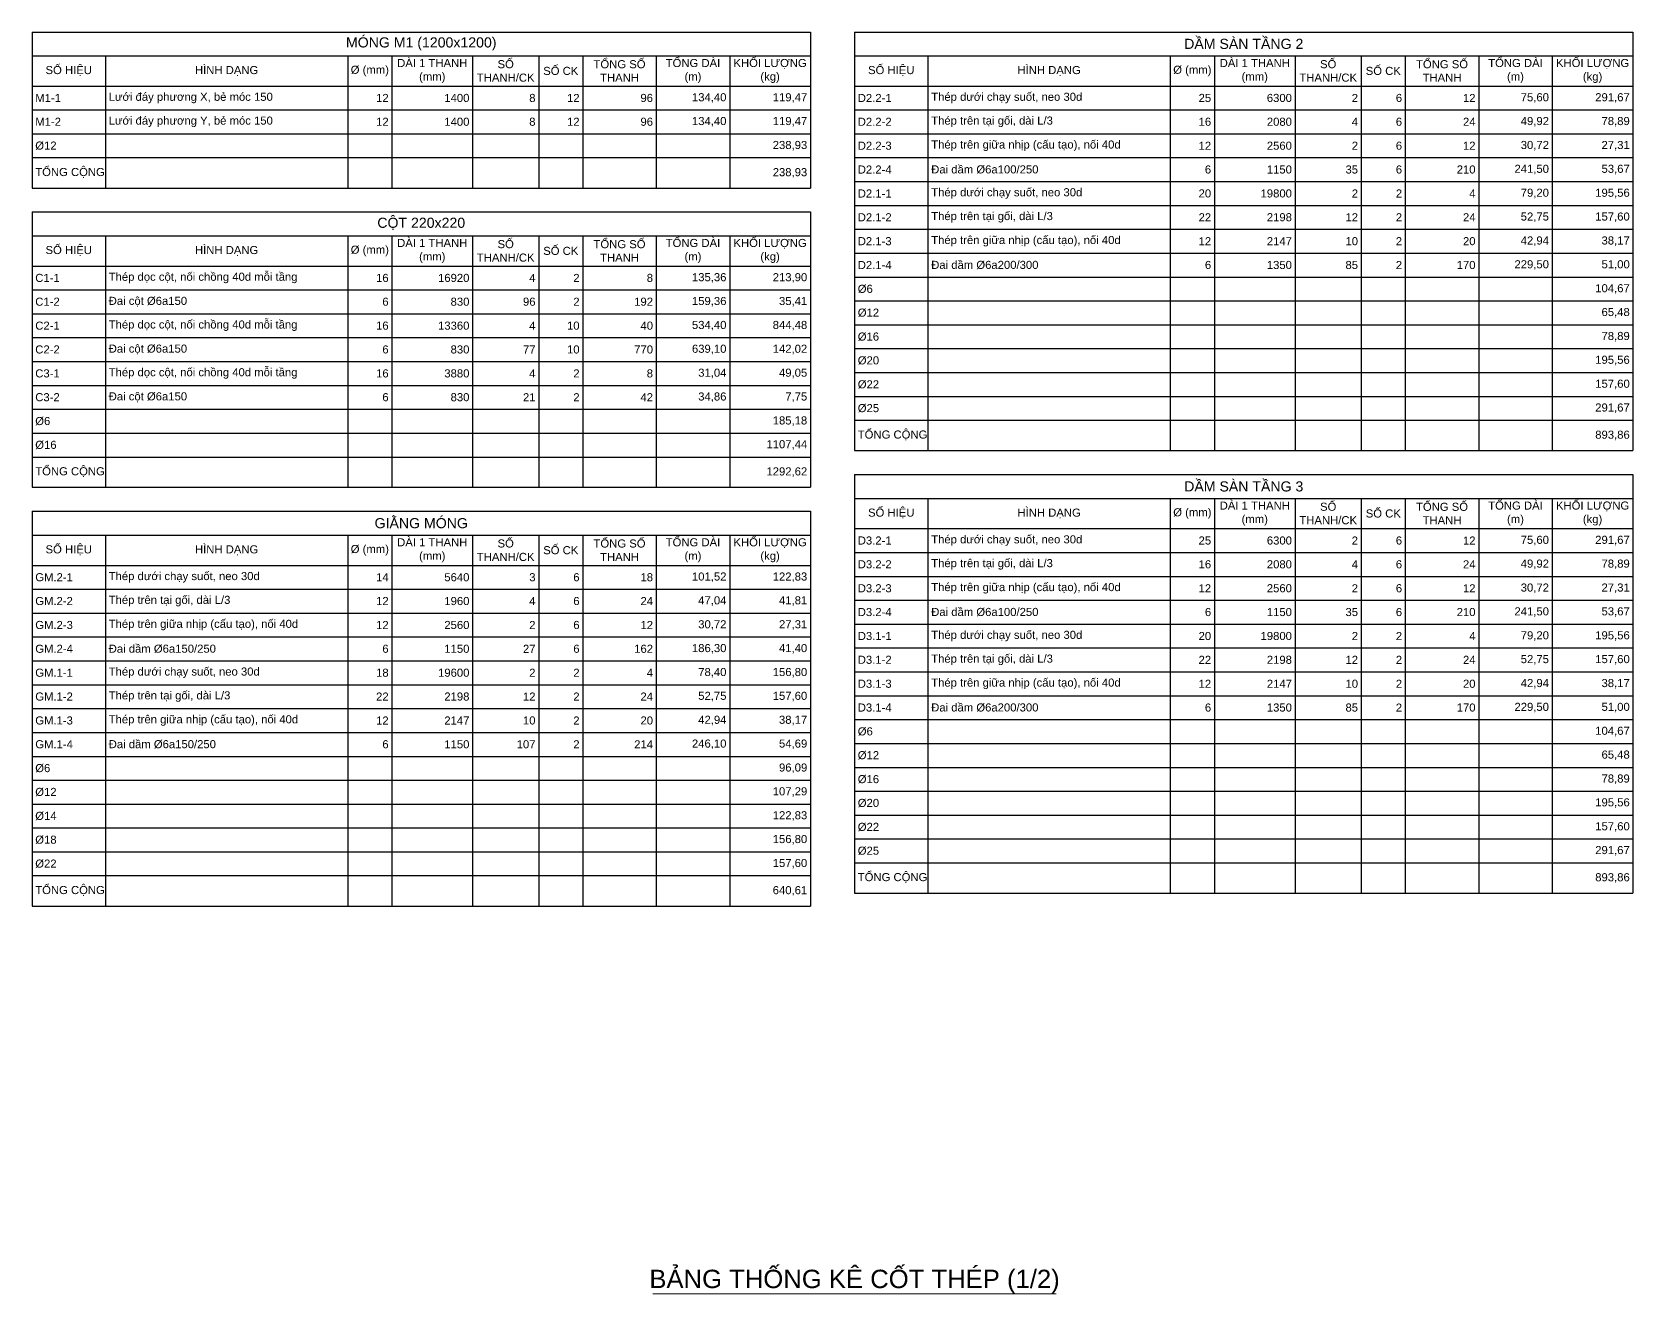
# Model space of a CAD drawing. Header units: millimetres. Extents: x 0 to 198549, y -2709 to 29882.
# Drawn here: x 139949 to 150849, y -1138 to 7452 of the extents above; entities that cross this region are included whole.
import ezdxf
from ezdxf.enums import TextEntityAlignment as Align

# ---------------------------------------------------------------- set-up
doc = ezdxf.new("R2010")
doc.units = ezdxf.units.MM
doc.header["$LTSCALE"] = 40
doc.layers.add('S-ANNO-TEXT', color=7, linetype='Continuous', lineweight=18)
doc.styles.add('MCP-ARIAL', font='arial.ttf')

# ---------------------------------------------------------------- blocks, each defined once
blk = doc.blocks.new('*T88')
at = {"layer": 'S-ANNO-TEXT', "color": 0, "linetype": 'ByBlock', "lineweight": -2, "transparency": 16777216}
for p, q in [((0, 0), (5300, 0)), ((0, 0), (0, -1062)), ((5300, 0), (5300, -1062)), ((0, -162), (5300, -162)), ((500, -162), (500, -1062)), ((2150, -162), (2150, -1062)), ((2450, -162), (2450, -1062)), ((3000, -162), (3000, -1062)), ((3450, -162), (3450, -1062)), ((3750, -162), (3750, -1062)), ((4250, -162), (4250, -1062)), ((4750, -162), (4750, -1062)), ((0, -368), (5300, -368)), ((0, -530), (5300, -530)), ((0, -693), (5300, -693)), ((0, -855), (5300, -855)), ((0, -1062), (5300, -1062))]:
    blk.add_line(p, q, dxfattribs=at)
at = {"layer": 'S-ANNO-TEXT', "color": 0, "transparency": 16777216, "style": 'MCP-ARIAL'}
for s, insert, char_height, width, attachment_point in [('MÓNG M1 (1200x1200)', (2650, -81), 68.75, 5256, 5), ('SỐ HIỆU', (250, -265), 55, 456, 5), ('HÌNH DẠNG', (1325, -265), 55, 1606, 5), ('DÀI 1 THANH (mm)', (2725, -265), 55, 506, 5), ('SỐ THANH/CK', (3225, -265), 55, 406, 5), ('TỔNG SỐ THANH', (4000, -265), 55, 456, 5), ('TỔNG DÀI (m)', (4500, -265), 55, 456, 5), ('KHỐI LƯỢNG (kg)', (5025, -265), 55, 506, 5), ('Ø (mm)', (2300, -265), 55, 256, 5), ('SỐ CK', (3600, -265), 55, 256, 5), ('M1-1', (22, -449), 55, 456, 4), ('Lưới đáy phương X, bẻ móc 150', (522, -449), 55, 1606, 4), ('12', (2428, -449), 55, 256, 6), ('1400', (2978, -449), 55, 506, 6), ('8', (3428, -449), 55, 406, 6), ('12', (3728, -449), 55, 256, 6), ('96', (4228, -449), 55, 456, 6), ('134,40', (4728, -449), 55, 456, 6), ('119,47', (5278, -449), 55, 506, 6), ('M1-2', (22, -611), 55, 456, 4), ('Lưới đáy phương Y, bẻ móc 150', (522, -611), 55, 1606, 4), ('12', (2428, -611), 55, 256, 6), ('1400', (2978, -611), 55, 506, 6), ('8', (3428, -611), 55, 406, 6), ('12', (3728, -611), 55, 256, 6), ('96', (4228, -611), 55, 456, 6), ('134,40', (4728, -611), 55, 456, 6), ('119,47', (5278, -611), 55, 506, 6), ('Ø12', (22, -774), 55, 456, 4), ('238,93', (5278, -774), 55, 506, 6), ('TỔNG CỘNG', (22, -959), 55, 456, 4), ('238,93', (5278, -959), 55, 506, 6)]:
    blk.add_mtext(s, dxfattribs=dict(at, insert=insert, char_height=char_height, width=width, attachment_point=attachment_point))
blk = doc.blocks.new('*T89')
at = {"layer": 'S-ANNO-TEXT', "color": 0, "linetype": 'ByBlock', "lineweight": -2, "transparency": 16777216}
for p, q in [((0, 0), (5300, 0)), ((0, 0), (0, -1874)), ((5300, 0), (5300, -1874)), ((0, -162), (5300, -162)), ((500, -162), (500, -1874)), ((2150, -162), (2150, -1874)), ((2450, -162), (2450, -1874)), ((3000, -162), (3000, -1874)), ((3450, -162), (3450, -1874)), ((3750, -162), (3750, -1874)), ((4250, -162), (4250, -1874)), ((4750, -162), (4750, -1874)), ((0, -368), (5300, -368)), ((0, -530), (5300, -530)), ((0, -693), (5300, -693)), ((0, -855), (5300, -855)), ((0, -1018), (5300, -1018)), ((0, -1180), (5300, -1180)), ((0, -1343), (5300, -1343)), ((0, -1505), (5300, -1505)), ((0, -1668), (5300, -1668)), ((0, -1874), (5300, -1874))]:
    blk.add_line(p, q, dxfattribs=at)
at = {"layer": 'S-ANNO-TEXT', "color": 0, "transparency": 16777216, "style": 'MCP-ARIAL'}
for s, insert, char_height, width, attachment_point in [('CỘT 220x220', (2650, -81), 68.75, 5256, 5), ('SỐ HIỆU', (250, -265), 55, 456, 5), ('HÌNH DẠNG', (1325, -265), 55, 1606, 5), ('DÀI 1 THANH (mm)', (2725, -265), 55, 506, 5), ('SỐ THANH/CK', (3225, -265), 55, 406, 5), ('TỔNG SỐ THANH', (4000, -265), 55, 456, 5), ('TỔNG DÀI (m)', (4500, -265), 55, 456, 5), ('KHỐI LƯỢNG (kg)', (5025, -265), 55, 506, 5), ('Ø (mm)', (2300, -265), 55, 256, 5), ('SỐ CK', (3600, -265), 55, 256, 5), ('C1-1', (22, -449), 55, 456, 4), ('Thép dọc cột, nối chồng 40d mỗi tầng', (522, -449), 55, 1606, 4), ('16', (2428, -449), 55, 256, 6), ('16920', (2978, -449), 55, 506, 6), ('4', (3428, -449), 55, 406, 6), ('2', (3728, -449), 55, 256, 6), ('8', (4228, -449), 55, 456, 6), ('135,36', (4728, -449), 55, 456, 6), ('213,90', (5278, -449), 55, 506, 6), ('C1-2', (22, -611), 55, 456, 4), ('Đai cột Ø6a150', (522, -611), 55, 1606, 4), ('6', (2428, -611), 55, 256, 6), ('830', (2978, -611), 55, 506, 6), ('96', (3428, -611), 55, 406, 6), ('2', (3728, -611), 55, 256, 6), ('192', (4228, -611), 55, 456, 6), ('159,36', (4728, -611), 55, 456, 6), ('35,41', (5278, -611), 55, 506, 6), ('C2-1', (22, -774), 55, 456, 4), ('Thép dọc cột, nối chồng 40d mỗi tầng', (522, -774), 55, 1606, 4), ('16', (2428, -774), 55, 256, 6), ('13360', (2978, -774), 55, 506, 6), ('4', (3428, -774), 55, 406, 6), ('10', (3728, -774), 55, 256, 6), ('40', (4228, -774), 55, 456, 6), ('534,40', (4728, -774), 55, 456, 6), ('844,48', (5278, -774), 55, 506, 6), ('C2-2', (22, -936), 55, 456, 4), ('Đai cột Ø6a150', (522, -936), 55, 1606, 4), ('6', (2428, -936), 55, 256, 6), ('830', (2978, -936), 55, 506, 6), ('77', (3428, -936), 55, 406, 6), ('10', (3728, -936), 55, 256, 6), ('770', (4228, -936), 55, 456, 6), ('639,10', (4728, -936), 55, 456, 6), ('142,02', (5278, -936), 55, 506, 6), ('C3-1', (22, -1099), 55, 456, 4), ('Thép dọc cột, nối chồng 40d mỗi tầng', (522, -1099), 55, 1606, 4), ('16', (2428, -1099), 55, 256, 6), ('3880', (2978, -1099), 55, 506, 6), ('4', (3428, -1099), 55, 406, 6), ('2', (3728, -1099), 55, 256, 6), ('8', (4228, -1099), 55, 456, 6), ('31,04', (4728, -1099), 55, 456, 6), ('49,05', (5278, -1099), 55, 506, 6), ('C3-2', (22, -1261), 55, 456, 4), ('Đai cột Ø6a150', (522, -1261), 55, 1606, 4), ('6', (2428, -1261), 55, 256, 6), ('830', (2978, -1261), 55, 506, 6), ('21', (3428, -1261), 55, 406, 6), ('2', (3728, -1261), 55, 256, 6), ('42', (4228, -1261), 55, 456, 6), ('34,86', (4728, -1261), 55, 456, 6), ('7,75', (5278, -1261), 55, 506, 6), ('Ø6', (22, -1424), 55, 456, 4), ('185,18', (5278, -1424), 55, 506, 6), ('Ø16', (22, -1586), 55, 456, 4), ('1107,44', (5278, -1586), 55, 506, 6), ('TỔNG CỘNG', (22, -1771), 55, 456, 4), ('1292,62', (5278, -1771), 55, 506, 6)]:
    blk.add_mtext(s, dxfattribs=dict(at, insert=insert, char_height=char_height, width=width, attachment_point=attachment_point))
blk = doc.blocks.new('*T90')
at = {"layer": 'S-ANNO-TEXT', "color": 0, "linetype": 'ByBlock', "lineweight": -2, "transparency": 16777216}
for p, q in [((0, 0), (5300, 0)), ((0, 0), (0, -2687)), ((5300, 0), (5300, -2687)), ((0, -162), (5300, -162)), ((500, -162), (500, -2687)), ((2150, -162), (2150, -2687)), ((2450, -162), (2450, -2687)), ((3000, -162), (3000, -2687)), ((3450, -162), (3450, -2687)), ((3750, -162), (3750, -2687)), ((4250, -162), (4250, -2687)), ((4750, -162), (4750, -2687)), ((0, -368), (5300, -368)), ((0, -530), (5300, -530)), ((0, -693), (5300, -693)), ((0, -855), (5300, -855)), ((0, -1018), (5300, -1018)), ((0, -1180), (5300, -1180)), ((0, -1343), (5300, -1343)), ((0, -1505), (5300, -1505)), ((0, -1668), (5300, -1668)), ((0, -1830), (5300, -1830)), ((0, -1993), (5300, -1993)), ((0, -2155), (5300, -2155)), ((0, -2318), (5300, -2318)), ((0, -2480), (5300, -2480)), ((0, -2687), (5300, -2687))]:
    blk.add_line(p, q, dxfattribs=at)
at = {"layer": 'S-ANNO-TEXT', "color": 0, "transparency": 16777216, "style": 'MCP-ARIAL'}
for s, insert, char_height, width, attachment_point in [('GIẰNG MÓNG', (2650, -81), 68.8, 5256, 5), ('SỐ HIỆU', (250, -265), 55, 456, 5), ('HÌNH DẠNG', (1325, -265), 55, 1606, 5), ('DÀI 1 THANH (mm)', (2725, -265), 55, 506, 5), ('SỐ THANH/CK', (3225, -265), 55, 406, 5), ('TỔNG SỐ THANH', (4000, -265), 55, 456, 5), ('TỔNG DÀI (m)', (4500, -265), 55, 456, 5), ('KHỐI LƯỢNG (kg)', (5025, -265), 55, 506, 5), ('Ø (mm)', (2300, -265), 55, 256, 5), ('SỐ CK', (3600, -265), 55, 256, 5), ('GM.2-1', (22, -449), 55, 456, 4), ('Thép dưới chạy suốt, neo 30d', (522, -449), 55, 1606, 4), ('14', (2428, -449), 55, 256, 6), ('5640', (2978, -449), 55, 506, 6), ('3', (3428, -449), 55, 406, 6), ('6', (3728, -449), 55, 256, 6), ('18', (4228, -449), 55, 456, 6), ('101,52', (4728, -449), 55, 456, 6), ('122,83', (5278, -449), 55, 506, 6), ('GM.2-2', (22, -611), 55, 456, 4), ('Thép trên tại gối, dài L/3', (522, -611), 55, 1606, 4), ('12', (2428, -611), 55, 256, 6), ('1960', (2978, -611), 55, 506, 6), ('4', (3428, -611), 55, 406, 6), ('6', (3728, -611), 55, 256, 6), ('24', (4228, -611), 55, 456, 6), ('47,04', (4728, -611), 55, 456, 6), ('41,81', (5278, -611), 55, 506, 6), ('GM.2-3', (22, -774), 55, 456, 4), ('Thép trên giữa nhịp (cấu tạo), nối 40d', (522, -774), 55, 1606, 4), ('12', (2428, -774), 55, 256, 6), ('2560', (2978, -774), 55, 506, 6), ('2', (3428, -774), 55, 406, 6), ('6', (3728, -774), 55, 256, 6), ('12', (4228, -774), 55, 456, 6), ('30,72', (4728, -774), 55, 456, 6), ('27,31', (5278, -774), 55, 506, 6), ('GM.2-4', (22, -936), 55, 456, 4), ('Đai dầm Ø6a150/250', (522, -936), 55, 1606, 4), ('6', (2428, -936), 55, 256, 6), ('1150', (2978, -936), 55, 506, 6), ('27', (3428, -936), 55, 406, 6), ('6', (3728, -936), 55, 256, 6), ('162', (4228, -936), 55, 456, 6), ('186,30', (4728, -936), 55, 456, 6), ('41,40', (5278, -936), 55, 506, 6), ('GM.1-1', (22, -1099), 55, 456, 4), ('Thép dưới chạy suốt, neo 30d', (522, -1099), 55, 1606, 4), ('18', (2428, -1099), 55, 256, 6), ('19600', (2978, -1099), 55, 506, 6), ('2', (3428, -1099), 55, 406, 6), ('2', (3728, -1099), 55, 256, 6), ('4', (4228, -1099), 55, 456, 6), ('78,40', (4728, -1099), 55, 456, 6), ('156,80', (5278, -1099), 55, 506, 6), ('GM.1-2', (22, -1261), 55, 456, 4), ('Thép trên tại gối, dài L/3', (522, -1261), 55, 1606, 4), ('22', (2428, -1261), 55, 256, 6), ('2198', (2978, -1261), 55, 506, 6), ('12', (3428, -1261), 55, 406, 6), ('2', (3728, -1261), 55, 256, 6), ('24', (4228, -1261), 55, 456, 6), ('52,75', (4728, -1261), 55, 456, 6), ('157,60', (5278, -1261), 55, 506, 6), ('GM.1-3', (22, -1424), 55, 456, 4), ('Thép trên giữa nhịp (cấu tạo), nối 40d', (522, -1424), 55, 1606, 4), ('12', (2428, -1424), 55, 256, 6), ('2147', (2978, -1424), 55, 506, 6), ('10', (3428, -1424), 55, 406, 6), ('2', (3728, -1424), 55, 256, 6), ('20', (4228, -1424), 55, 456, 6), ('42,94', (4728, -1424), 55, 456, 6), ('38,17', (5278, -1424), 55, 506, 6), ('GM.1-4', (22, -1586), 55, 456, 4), ('Đai dầm Ø6a150/250', (522, -1586), 55, 1606, 4), ('6', (2428, -1586), 55, 256, 6), ('1150', (2978, -1586), 55, 506, 6), ('107', (3428, -1586), 55, 406, 6), ('2', (3728, -1586), 55, 256, 6), ('214', (4228, -1586), 55, 456, 6), ('246,10', (4728, -1586), 55, 456, 6), ('54,69', (5278, -1586), 55, 506, 6), ('Ø6', (22, -1749), 55, 456, 4), ('96,09', (5278, -1749), 55, 506, 6), ('Ø12', (22, -1911), 55, 456, 4), ('107,29', (5278, -1911), 55, 506, 6), ('Ø14', (22, -2074), 55, 456, 4), ('122,83', (5278, -2074), 55, 506, 6), ('Ø18', (22, -2236), 55, 456, 4), ('156,80', (5278, -2236), 55, 506, 6), ('Ø22', (22, -2399), 55, 456, 4), ('157,60', (5278, -2399), 55, 506, 6), ('TỔNG CỘNG', (22, -2584), 55, 456, 4), ('640,61', (5278, -2584), 55, 506, 6)]:
    blk.add_mtext(s, dxfattribs=dict(at, insert=insert, char_height=char_height, width=width, attachment_point=attachment_point))
blk = doc.blocks.new('*T91')
at = {"layer": 'S-ANNO-TEXT', "color": 0, "linetype": 'ByBlock', "lineweight": -2, "transparency": 16777216}
for p, q in [((0, 0), (5300, 0)), ((0, 0), (0, -2849)), ((5300, 0), (5300, -2849)), ((0, -162), (5300, -162)), ((500, -162), (500, -2849)), ((2150, -162), (2150, -2849)), ((2450, -162), (2450, -2849)), ((3000, -162), (3000, -2849)), ((3450, -162), (3450, -2849)), ((3750, -162), (3750, -2849)), ((4250, -162), (4250, -2849)), ((4750, -162), (4750, -2849)), ((0, -368), (5300, -368)), ((0, -530), (5300, -530)), ((0, -693), (5300, -693)), ((0, -855), (5300, -855)), ((0, -1018), (5300, -1018)), ((0, -1180), (5300, -1180)), ((0, -1343), (5300, -1343)), ((0, -1505), (5300, -1505)), ((0, -1668), (5300, -1668)), ((0, -1830), (5300, -1830)), ((0, -1993), (5300, -1993)), ((0, -2155), (5300, -2155)), ((0, -2318), (5300, -2318)), ((0, -2480), (5300, -2480)), ((0, -2643), (5300, -2643)), ((0, -2849), (5300, -2849))]:
    blk.add_line(p, q, dxfattribs=at)
at = {"layer": 'S-ANNO-TEXT', "color": 0, "transparency": 16777216, "style": 'MCP-ARIAL'}
for s, insert, char_height, width, attachment_point in [('DẦM SÀN TẦNG 2', (2650, -81), 68.75, 5256, 5), ('SỐ HIỆU', (250, -265), 55, 456, 5), ('HÌNH DẠNG', (1325, -265), 55, 1606, 5), ('DÀI 1 THANH (mm)', (2725, -265), 55, 506, 5), ('SỐ THANH/CK', (3225, -265), 55, 406, 5), ('TỔNG SỐ THANH', (4000, -265), 55, 456, 5), ('TỔNG DÀI (m)', (4500, -265), 55, 456, 5), ('KHỐI LƯỢNG (kg)', (5025, -265), 55, 506, 5), ('Ø (mm)', (2300, -265), 55, 256, 5), ('SỐ CK', (3600, -265), 55, 256, 5), ('D2.2-1', (22, -449), 55, 456, 4), ('Thép dưới chạy suốt, neo 30d', (522, -449), 55, 1606, 4), ('25', (2428, -449), 55, 256, 6), ('6300', (2978, -449), 55, 506, 6), ('2', (3428, -449), 55, 406, 6), ('6', (3728, -449), 55, 256, 6), ('12', (4228, -449), 55, 456, 6), ('75,60', (4728, -449), 55, 456, 6), ('291,67', (5278, -449), 55, 506, 6), ('D2.2-2', (22, -611), 55, 456, 4), ('Thép trên tại gối, dài L/3', (522, -611), 55, 1606, 4), ('16', (2428, -611), 55, 256, 6), ('2080', (2978, -611), 55, 506, 6), ('4', (3428, -611), 55, 406, 6), ('6', (3728, -611), 55, 256, 6), ('24', (4228, -611), 55, 456, 6), ('49,92', (4728, -611), 55, 456, 6), ('78,89', (5278, -611), 55, 506, 6), ('D2.2-3', (22, -774), 55, 456, 4), ('Thép trên giữa nhịp (cấu tạo), nối 40d', (522, -774), 55, 1606, 4), ('12', (2428, -774), 55, 256, 6), ('2560', (2978, -774), 55, 506, 6), ('2', (3428, -774), 55, 406, 6), ('6', (3728, -774), 55, 256, 6), ('12', (4228, -774), 55, 456, 6), ('30,72', (4728, -774), 55, 456, 6), ('27,31', (5278, -774), 55, 506, 6), ('D2.2-4', (22, -936), 55, 456, 4), ('Đai dầm Ø6a100/250', (522, -936), 55, 1606, 4), ('6', (2428, -936), 55, 256, 6), ('1150', (2978, -936), 55, 506, 6), ('35', (3428, -936), 55, 406, 6), ('6', (3728, -936), 55, 256, 6), ('210', (4228, -936), 55, 456, 6), ('241,50', (4728, -936), 55, 456, 6), ('53,67', (5278, -936), 55, 506, 6), ('D2.1-1', (22, -1099), 55, 456, 4), ('Thép dưới chạy suốt, neo 30d', (522, -1099), 55, 1606, 4), ('20', (2428, -1099), 55, 256, 6), ('19800', (2978, -1099), 55, 506, 6), ('2', (3428, -1099), 55, 406, 6), ('2', (3728, -1099), 55, 256, 6), ('4', (4228, -1099), 55, 456, 6), ('79,20', (4728, -1099), 55, 456, 6), ('195,56', (5278, -1099), 55, 506, 6), ('D2.1-2', (22, -1261), 55, 456, 4), ('Thép trên tại gối, dài L/3', (522, -1261), 55, 1606, 4), ('22', (2428, -1261), 55, 256, 6), ('2198', (2978, -1261), 55, 506, 6), ('12', (3428, -1261), 55, 406, 6), ('2', (3728, -1261), 55, 256, 6), ('24', (4228, -1261), 55, 456, 6), ('52,75', (4728, -1261), 55, 456, 6), ('157,60', (5278, -1261), 55, 506, 6), ('D2.1-3', (22, -1424), 55, 456, 4), ('Thép trên giữa nhịp (cấu tạo), nối 40d', (522, -1424), 55, 1606, 4), ('12', (2428, -1424), 55, 256, 6), ('2147', (2978, -1424), 55, 506, 6), ('10', (3428, -1424), 55, 406, 6), ('2', (3728, -1424), 55, 256, 6), ('20', (4228, -1424), 55, 456, 6), ('42,94', (4728, -1424), 55, 456, 6), ('38,17', (5278, -1424), 55, 506, 6), ('D2.1-4', (22, -1586), 55, 456, 4), ('Đai dầm Ø6a200/300', (522, -1586), 55, 1606, 4), ('6', (2428, -1586), 55, 256, 6), ('1350', (2978, -1586), 55, 506, 6), ('85', (3428, -1586), 55, 406, 6), ('2', (3728, -1586), 55, 256, 6), ('170', (4228, -1586), 55, 456, 6), ('229,50', (4728, -1586), 55, 456, 6), ('51,00', (5278, -1586), 55, 506, 6), ('Ø6', (22, -1749), 55, 456, 4), ('104,67', (5278, -1749), 55, 506, 6), ('Ø12', (22, -1911), 55, 456, 4), ('65,48', (5278, -1911), 55, 506, 6), ('Ø16', (22, -2074), 55, 456, 4), ('78,89', (5278, -2074), 55, 506, 6), ('Ø20', (22, -2236), 55, 456, 4), ('195,56', (5278, -2236), 55, 506, 6), ('Ø22', (22, -2399), 55, 456, 4), ('157,60', (5278, -2399), 55, 506, 6), ('Ø25', (22, -2561), 55, 456, 4), ('291,67', (5278, -2561), 55, 506, 6), ('TỔNG CỘNG', (22, -2746), 55, 456, 4), ('893,86', (5278, -2746), 55, 506, 6)]:
    blk.add_mtext(s, dxfattribs=dict(at, insert=insert, char_height=char_height, width=width, attachment_point=attachment_point))
blk = doc.blocks.new('*T92')
at = {"layer": 'S-ANNO-TEXT', "color": 0, "linetype": 'ByBlock', "lineweight": -2, "transparency": 16777216}
for p, q in [((0, 0), (5300, 0)), ((0, 0), (0, -2849)), ((5300, 0), (5300, -2849)), ((0, -162), (5300, -162)), ((500, -162), (500, -2849)), ((2150, -162), (2150, -2849)), ((2450, -162), (2450, -2849)), ((3000, -162), (3000, -2849)), ((3450, -162), (3450, -2849)), ((3750, -162), (3750, -2849)), ((4250, -162), (4250, -2849)), ((4750, -162), (4750, -2849)), ((0, -368), (5300, -368)), ((0, -530), (5300, -530)), ((0, -693), (5300, -693)), ((0, -855), (5300, -855)), ((0, -1018), (5300, -1018)), ((0, -1180), (5300, -1180)), ((0, -1343), (5300, -1343)), ((0, -1505), (5300, -1505)), ((0, -1668), (5300, -1668)), ((0, -1830), (5300, -1830)), ((0, -1993), (5300, -1993)), ((0, -2155), (5300, -2155)), ((0, -2318), (5300, -2318)), ((0, -2480), (5300, -2480)), ((0, -2643), (5300, -2643)), ((0, -2849), (5300, -2849))]:
    blk.add_line(p, q, dxfattribs=at)
at = {"layer": 'S-ANNO-TEXT', "color": 0, "transparency": 16777216, "style": 'MCP-ARIAL'}
for s, insert, char_height, width, attachment_point in [('DẦM SÀN TẦNG 3', (2650, -81), 68.75, 5256, 5), ('SỐ HIỆU', (250, -265), 55, 456, 5), ('HÌNH DẠNG', (1325, -265), 55, 1606, 5), ('DÀI 1 THANH (mm)', (2725, -265), 55, 506, 5), ('SỐ THANH/CK', (3225, -265), 55, 406, 5), ('TỔNG SỐ THANH', (4000, -265), 55, 456, 5), ('TỔNG DÀI (m)', (4500, -265), 55, 456, 5), ('KHỐI LƯỢNG (kg)', (5025, -265), 55, 506, 5), ('Ø (mm)', (2300, -265), 55, 256, 5), ('SỐ CK', (3600, -265), 55, 256, 5), ('D3.2-1', (22, -449), 55, 456, 4), ('Thép dưới chạy suốt, neo 30d', (522, -449), 55, 1606, 4), ('25', (2428, -449), 55, 256, 6), ('6300', (2978, -449), 55, 506, 6), ('2', (3428, -449), 55, 406, 6), ('6', (3728, -449), 55, 256, 6), ('12', (4228, -449), 55, 456, 6), ('75,60', (4728, -449), 55, 456, 6), ('291,67', (5278, -449), 55, 506, 6), ('D3.2-2', (22, -611), 55, 456, 4), ('Thép trên tại gối, dài L/3', (522, -611), 55, 1606, 4), ('16', (2428, -611), 55, 256, 6), ('2080', (2978, -611), 55, 506, 6), ('4', (3428, -611), 55, 406, 6), ('6', (3728, -611), 55, 256, 6), ('24', (4228, -611), 55, 456, 6), ('49,92', (4728, -611), 55, 456, 6), ('78,89', (5278, -611), 55, 506, 6), ('D3.2-3', (22, -774), 55, 456, 4), ('Thép trên giữa nhịp (cấu tạo), nối 40d', (522, -774), 55, 1606, 4), ('12', (2428, -774), 55, 256, 6), ('2560', (2978, -774), 55, 506, 6), ('2', (3428, -774), 55, 406, 6), ('6', (3728, -774), 55, 256, 6), ('12', (4228, -774), 55, 456, 6), ('30,72', (4728, -774), 55, 456, 6), ('27,31', (5278, -774), 55, 506, 6), ('D3.2-4', (22, -936), 55, 456, 4), ('Đai dầm Ø6a100/250', (522, -936), 55, 1606, 4), ('6', (2428, -936), 55, 256, 6), ('1150', (2978, -936), 55, 506, 6), ('35', (3428, -936), 55, 406, 6), ('6', (3728, -936), 55, 256, 6), ('210', (4228, -936), 55, 456, 6), ('241,50', (4728, -936), 55, 456, 6), ('53,67', (5278, -936), 55, 506, 6), ('D3.1-1', (22, -1099), 55, 456, 4), ('Thép dưới chạy suốt, neo 30d', (522, -1099), 55, 1606, 4), ('20', (2428, -1099), 55, 256, 6), ('19800', (2978, -1099), 55, 506, 6), ('2', (3428, -1099), 55, 406, 6), ('2', (3728, -1099), 55, 256, 6), ('4', (4228, -1099), 55, 456, 6), ('79,20', (4728, -1099), 55, 456, 6), ('195,56', (5278, -1099), 55, 506, 6), ('D3.1-2', (22, -1261), 55, 456, 4), ('Thép trên tại gối, dài L/3', (522, -1261), 55, 1606, 4), ('22', (2428, -1261), 55, 256, 6), ('2198', (2978, -1261), 55, 506, 6), ('12', (3428, -1261), 55, 406, 6), ('2', (3728, -1261), 55, 256, 6), ('24', (4228, -1261), 55, 456, 6), ('52,75', (4728, -1261), 55, 456, 6), ('157,60', (5278, -1261), 55, 506, 6), ('D3.1-3', (22, -1424), 55, 456, 4), ('Thép trên giữa nhịp (cấu tạo), nối 40d', (522, -1424), 55, 1606, 4), ('12', (2428, -1424), 55, 256, 6), ('2147', (2978, -1424), 55, 506, 6), ('10', (3428, -1424), 55, 406, 6), ('2', (3728, -1424), 55, 256, 6), ('20', (4228, -1424), 55, 456, 6), ('42,94', (4728, -1424), 55, 456, 6), ('38,17', (5278, -1424), 55, 506, 6), ('D3.1-4', (22, -1586), 55, 456, 4), ('Đai dầm Ø6a200/300', (522, -1586), 55, 1606, 4), ('6', (2428, -1586), 55, 256, 6), ('1350', (2978, -1586), 55, 506, 6), ('85', (3428, -1586), 55, 406, 6), ('2', (3728, -1586), 55, 256, 6), ('170', (4228, -1586), 55, 456, 6), ('229,50', (4728, -1586), 55, 456, 6), ('51,00', (5278, -1586), 55, 506, 6), ('Ø6', (22, -1749), 55, 456, 4), ('104,67', (5278, -1749), 55, 506, 6), ('Ø12', (22, -1911), 55, 456, 4), ('65,48', (5278, -1911), 55, 506, 6), ('Ø16', (22, -2074), 55, 456, 4), ('78,89', (5278, -2074), 55, 506, 6), ('Ø20', (22, -2236), 55, 456, 4), ('195,56', (5278, -2236), 55, 506, 6), ('Ø22', (22, -2399), 55, 456, 4), ('157,60', (5278, -2399), 55, 506, 6), ('Ø25', (22, -2561), 55, 456, 4), ('291,67', (5278, -2561), 55, 506, 6), ('TỔNG CỘNG', (22, -2746), 55, 456, 4), ('893,86', (5278, -2746), 55, 506, 6)]:
    blk.add_mtext(s, dxfattribs=dict(at, insert=insert, char_height=char_height, width=width, attachment_point=attachment_point))

msp = doc.modelspace()

# ---------------------------------------------------------------- linework, layer by layer
at = {"layer": 'S-ANNO-TEXT'}
msp.add_line((144176.251, -1138.344), (146922.501, -1138.344), dxfattribs=at)

# ---------------------------------------------------------------- block references
for name, p in [('*T88', (139949.371, 7451.656)), ('*T91', (145549.371, 7451.656)), ('*T89', (139949.371, 6226.656)), ('*T92', (145549.371, 4439.156)), ('*T90', (139949.371, 4189.156))]:
    msp.add_blockref(name, p)

# ---------------------------------------------------------------- texts
at = {"layer": 'S-ANNO-TEXT', "style": 'MCP-ARIAL'}
msp.add_text('BẢNG THỐNG KÊ CỐT THÉP (1/2)', height=125, dxfattribs=at).set_placement((145549.371, -1098.344), align=Align.CENTER)

doc.saveas('drawing.dxf')
